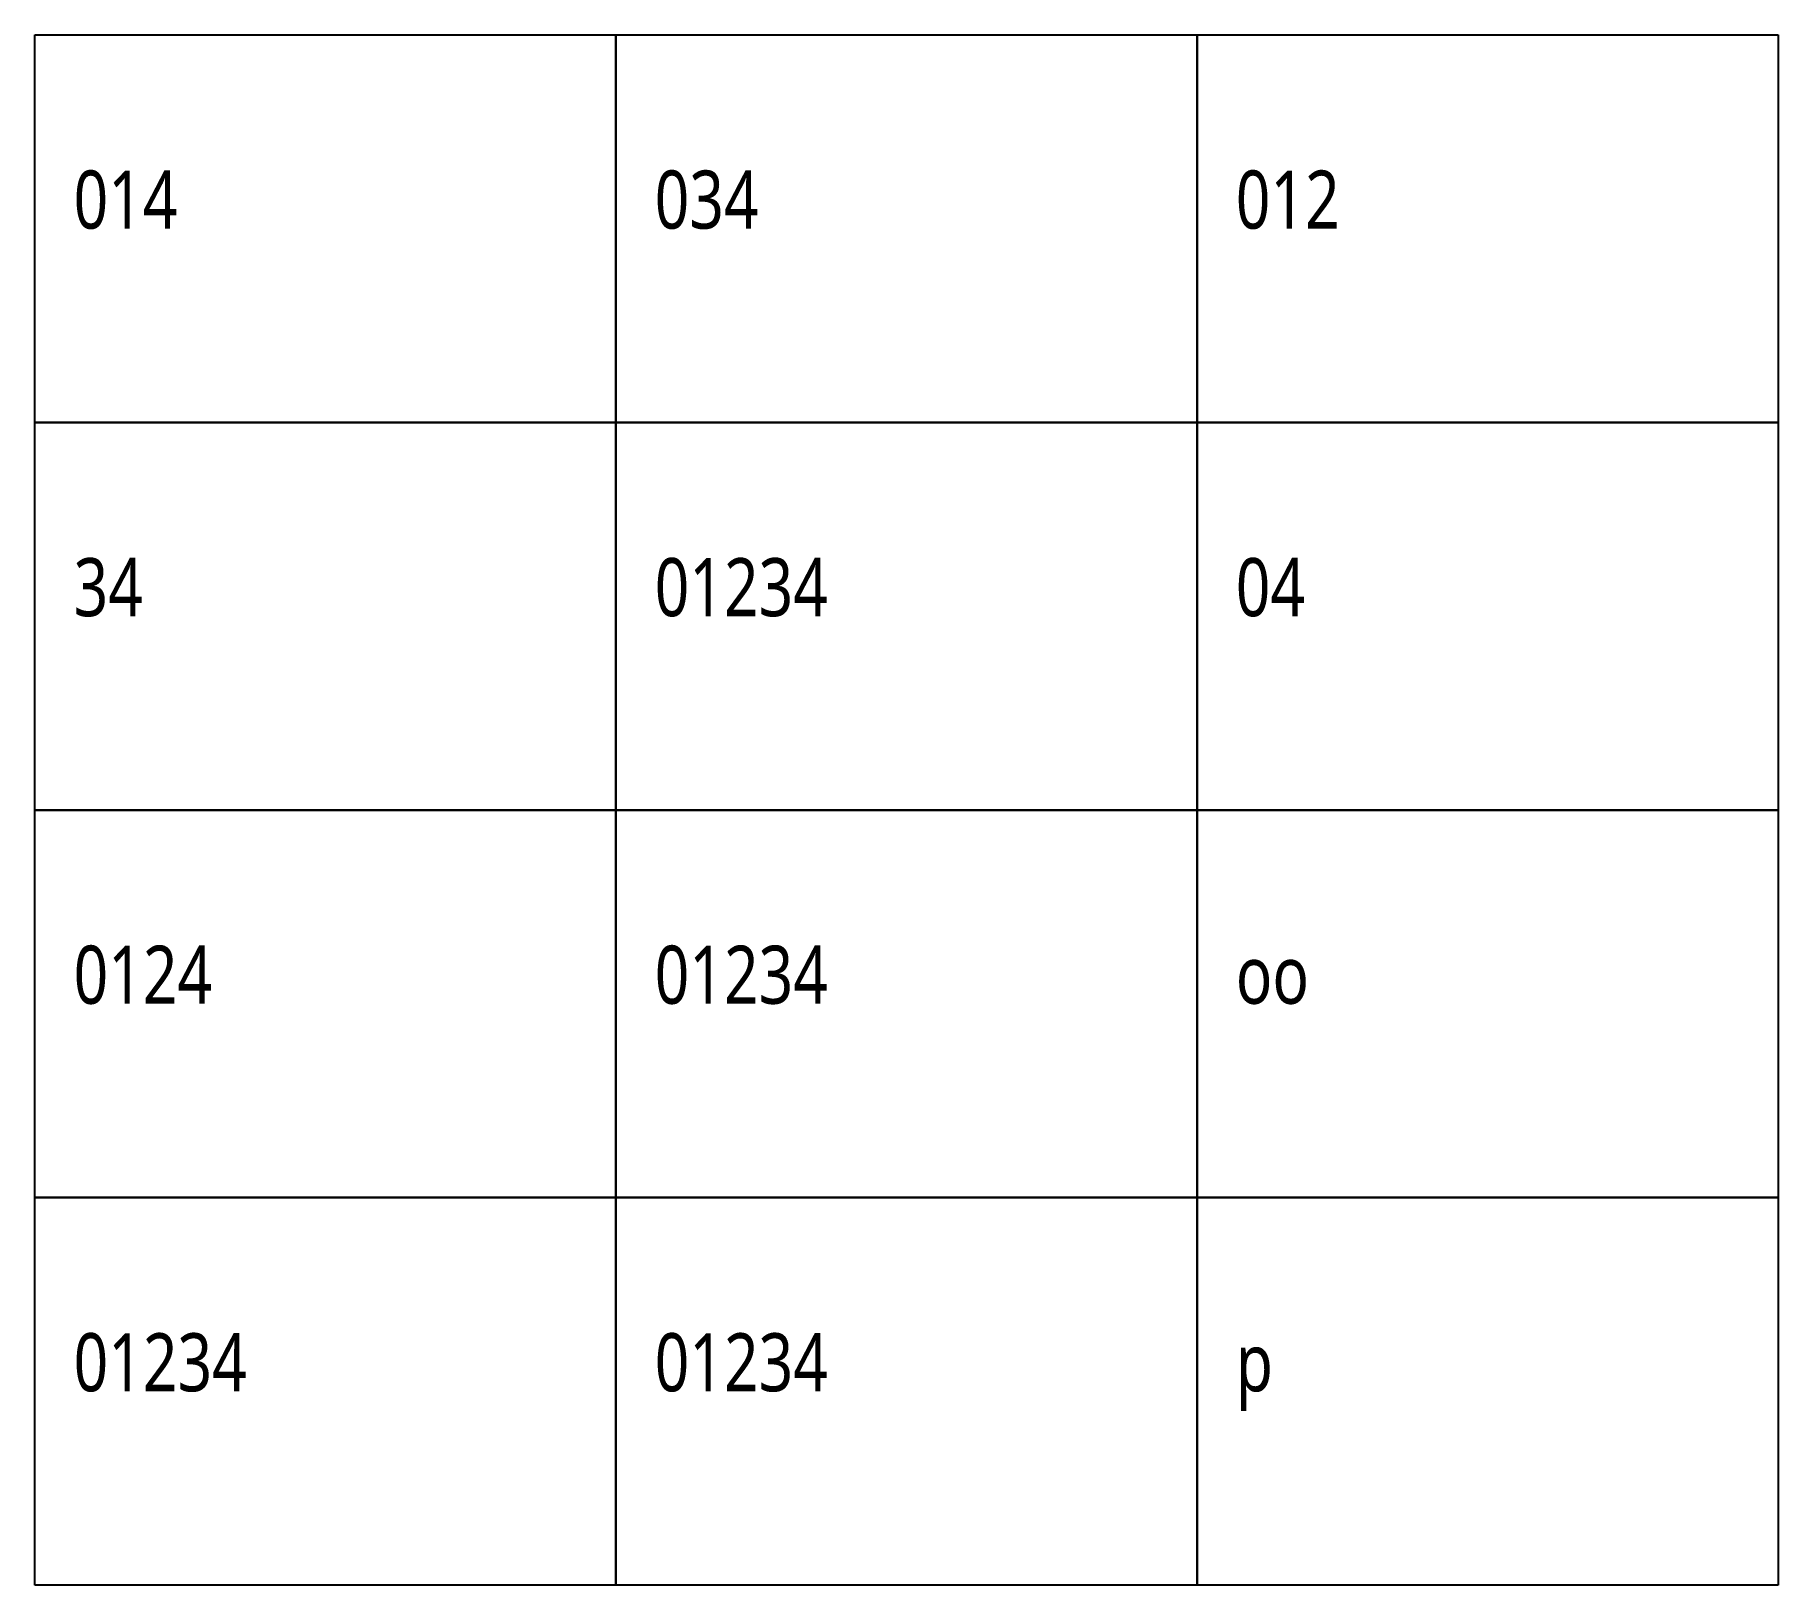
# Model space of a CAD drawing. Extents: x 0 to 45, y -40 to 0.
import ezdxf

# ---------------------------------------------------------------- set-up
doc = ezdxf.new("R2010")
doc.units = 0
doc.styles.add('微软雅黑 Light', font='')
doc.styles.get('微软雅黑 Light').set_extended_font_data('微软雅黑 Light')

msp = doc.modelspace()

# ---------------------------------------------------------------- linework, layer by layer
for p, q in [((0, 0), (15, 0)), ((0, -10), (0, 0)), ((15, 0), (15, -10)), ((15, 0), (30, 0)), ((15, -10), (15, 0)), ((30, 0), (30, -10)), ((30, 0), (45, 0)), ((30, -10), (30, 0)), ((45, 0), (45, -10)), ((15, -10), (0, -10)), ((0, -10), (15, -10)), ((0, -20), (0, -10)), ((30, -10), (15, -10)), ((15, -10), (15, -20)), ((15, -10), (30, -10)), ((15, -20), (15, -10)), ((45, -10), (30, -10)), ((30, -10), (30, -20)), ((30, -10), (45, -10)), ((30, -20), (30, -10)), ((45, -10), (45, -20)), ((15, -20), (0, -20)), ((0, -20), (15, -20)), ((0, -30), (0, -20)), ((30, -20), (15, -20)), ((15, -20), (15, -30)), ((15, -20), (30, -20)), ((15, -30), (15, -20)), ((45, -20), (30, -20)), ((30, -20), (30, -30)), ((30, -20), (45, -20)), ((30, -30), (30, -20)), ((45, -20), (45, -30)), ((15, -30), (0, -30)), ((0, -30), (15, -30)), ((0, -40), (0, -30)), ((30, -30), (15, -30)), ((15, -30), (15, -40)), ((15, -30), (30, -30)), ((15, -40), (15, -30)), ((45, -30), (30, -30)), ((30, -30), (30, -40)), ((30, -30), (45, -30)), ((30, -40), (30, -30)), ((45, -30), (45, -40)), ((15, -40), (0, -40)), ((30, -40), (15, -40)), ((45, -40), (30, -40))]:
    msp.add_line(p, q)

# ---------------------------------------------------------------- texts
at = {"style": '微软雅黑 Light', "width": 0.8}
for s, p in [('014', (1, -5)), ('034', (16, -5)), ('012', (31, -5)), ('34', (1, -15)), ('01234', (16, -15)), ('04', (31, -15)), ('0124', (1, -25)), ('01234', (16, -25)), ('oo', (31, -25)), ('01234', (1, -35)), ('01234', (16, -35)), ('p', (31, -35))]:
    msp.add_text(s, height=1.5, dxfattribs=at).set_placement(p)

doc.saveas('drawing.dxf')
